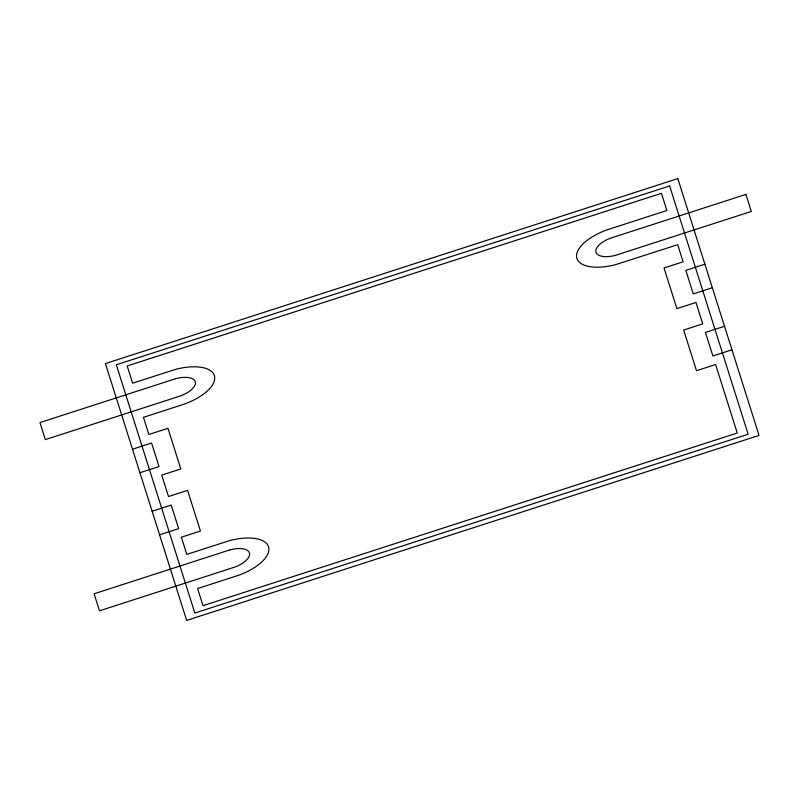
<?xml version="1.0" encoding="UTF-8"?>
<svg xmlns="http://www.w3.org/2000/svg" width="799" height="799" viewBox="0 0 799 799"><rect width="100%" height="100%" fill="white"/><g stroke="black" fill="none" stroke-linecap="round" stroke-linejoin="round"><path stroke-width="1.2" d="M132.494 449.198L151.57 443.026L159.021 466.566L139.945 472.738M704.888 264.199L685.812 270.362L693.262 293.912L712.338 287.74M152.13 511.26L171.206 505.088L178.656 528.638L159.57 534.801M724.523 326.262L705.447 332.434L712.888 355.974L731.974 349.802M608.099 229.513L607.59 229.693A40.1 17.958 -18 0 0 576.718 257.797A40.1 17.958 -18 0 0 615.47 264.699L677.682 244.674L683.105 261.802L664.029 267.975L676.883 308.634L695.969 302.471L702.74 323.875L683.654 330.037L696.518 370.696L715.594 364.534L737.257 433.018L203.026 605.682L197.603 588.543L237.812 575.54A40.1 17.958 -18 0 0 268.694 547.435A40.1 17.958 -18 0 0 229.932 540.524L186.796 554.386L181.363 537.198L200.439 531.025L187.575 490.366L168.499 496.529L161.728 475.125L180.804 468.963L167.95 428.304L148.864 434.466L143.45 417.338L183.66 404.324A40.1 17.958 -18 0 0 214.532 376.219A40.1 17.958 -18 0 0 175.77 369.318L132.644 383.18L127.201 365.982L661.442 193.318L666.875 210.517L608.099 229.513M677.812 178.596L105.418 363.585L186.656 620.404L759.05 435.415L677.812 178.596M669.632 185.957L116.304 364.783L194.836 613.043L748.154 434.217L669.632 185.957M175.98 378.606L39.95 422.571L45.343 439.61L179.925 396.104A20.055 8.979 -18 0 0 195.365 382.062A20.055 8.979 -18 0 0 175.98 378.606M745.906 194.407L611.325 237.912A20.055 8.979 -18 0 0 595.884 251.955A20.055 8.979 -18 0 0 615.26 255.41L751.3 211.445L745.906 194.407M230.142 549.812L94.112 593.777L99.495 610.816L234.087 567.32A20.055 8.979 -18 0 0 249.518 553.268A20.055 8.979 -18 0 0 230.142 549.812"/></g></svg>
